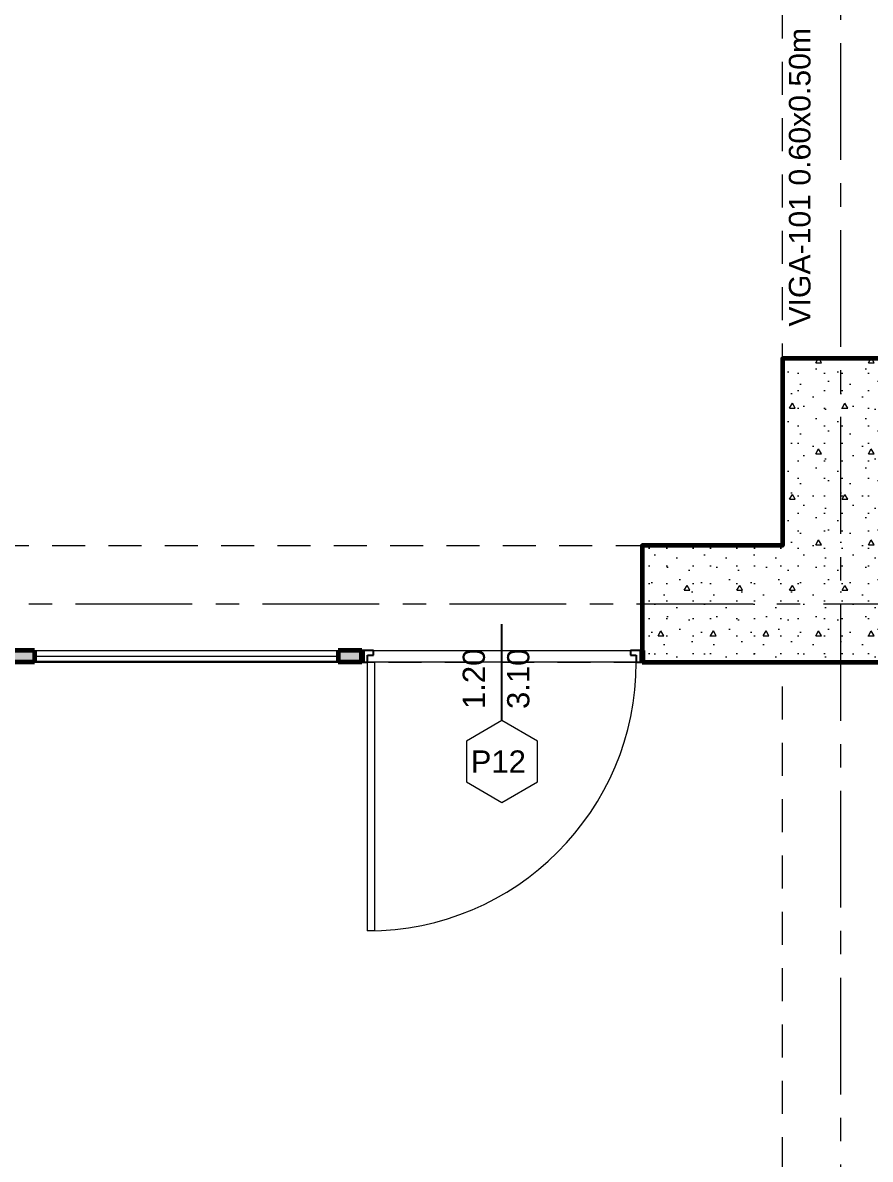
# Model space of a CAD drawing. Header units: inches. Extents: x -38 to 5698, y -33 to 92.
# Drawn here: x 225.82 to 229.446, y 27.573 to 32.437 of the extents above; entities that cross this region are included whole.
import ezdxf

# ---------------------------------------------------------------- set-up
doc = ezdxf.new("R2010")
doc.units = ezdxf.units.IN
doc.header["$MEASUREMENT"] = 0
doc.set_wipeout_variables(frame=1)
for name, pattern in [('Hidden Line', [0.195611, 0.141111, -0.0545]), ('Punto & Raya', [0.65, 0.5, -0.075, 0, -0.075]), ('Wipeout_Contour', [1, 0, -1])]:
    doc.linetypes.add(name, pattern=pattern)
for name, color, linetype in [('02 _ ARQ _ ALB _ Ejes Generales', 7, 'Continuous'), ('02 _ ARQ _ ALB _ Muros Interiores', 7, 'Continuous'), ('02 _ ARQ _ ZON _ Espacio.3D', 7, 'Continuous'), ('08 _ STR _ EXT _ 06 Columnas', 7, 'Continuous'), ('08 _ STR _ EXT _ 09 Vigas', 7, 'Continuous'), ('Acabado - Muros', 7, 'Continuous'), ('Notas - Etiquetas', 251, 'Continuous')]:
    doc.layers.add(name, color=color, linetype=linetype)
doc.styles.add('Estilo_Generado_4', font='swisse.ttf')

msp = doc.modelspace()

# ---------------------------------------------------------------- hatches: boundary and pattern name
at = {"layer": '08 _ STR _ EXT _ 06 Columnas', "linetype": 'Continuous', "lineweight": 9}
h = msp.add_hatch(dxfattribs=at)
h.set_pattern_fill('HORMIGÓN_EN_MASA_0002', style=0, pattern_type=2)
h.set_pattern_definition([(0, (185.00002, 3e-09), (0, 0.3897114), [0.024375, -0.200625]), (0, (185.11252, 0.19486), (0, 0.3897114), [0.024375, -0.200625]), (60, (185.00002, 3e-09), (-0.3375, 0.1948557), [0.024375, -0.200625]), (60, (185.22502, 3e-09), (-0.3375, 0.1948557), [0.024375, -0.200625]), (120, (185.0244, 3e-09), (0.3375, 0.1948557), [0.024375, -0.200625]), (120, (185.2494, 3e-09), (0.3375, 0.1948557), [0.024375, -0.200625]), (0, (185.00002, 0.0375), (0, 0.075), [0, -0.075, 0, -0.1125]), (45, (185.03752, 0.0375), (-0.05303301, 0.05303301), [0, -0.05625, 0, -0.09375])])
h.paths.add_polyline_path([(228.47, 29.7), (229.57, 29.7), (229.57, 31), (229.07, 31), (229.07, 30.2), (228.47, 30.2)])

# ---------------------------------------------------------------- linework, layer by layer
at = {"layer": '02 _ ARQ _ ALB _ Ejes Generales', "color": 252, "linetype": 'Punto & Raya', "lineweight": 13}
for p, q in [((229.32, 3.05), (229.32, 44.9)), ((190.8454, 29.95), (239.57, 29.95))]:
    msp.add_line(p, q, dxfattribs=at)
at = {"layer": '02 _ ARQ _ ALB _ Muros Interiores', "color": 152, "linetype": 'Continuous', "lineweight": 25}
msp.add_line((227.87, 29.4501), (227.87, 29.8626), dxfattribs=at)
at = {"layer": '02 _ ARQ _ ALB _ Muros Interiores', "color": 7, "linetype": 'Continuous', "lineweight": 80}
for p, q in [((227.27, 29.7501), (227.27, 29.7001)), ((227.27, 29.7501), (227.27, 29.7001)), ((227.27, 29.7501), (227.27, 29.7001)), ((228.47, 29.7501), (228.47, 29.7001)), ((228.47, 29.7501), (228.47, 29.7001)), ((228.47, 29.7501), (228.47, 29.7001))]:
    msp.add_line(p, q, dxfattribs=at)
at = {"layer": '02 _ ARQ _ ALB _ Muros Interiores', "color": 165, "linetype": 'Continuous', "lineweight": 25}
for p, q in [((227.27, 29.7501), (227.27, 29.7001)), ((227.32, 29.7501), (227.27, 29.7501)), ((227.295, 29.7001), (227.295, 29.7301)), ((227.295, 29.7301), (227.32, 29.7301)), ((227.32, 29.7301), (227.32, 29.7501)), ((228.42, 29.7501), (228.42, 29.7301)), ((228.47, 29.7501), (228.42, 29.7501)), ((228.42, 29.7301), (228.445, 29.7301)), ((228.445, 29.7301), (228.445, 29.7001)), ((228.47, 29.7001), (228.47, 29.7501)), ((227.27, 29.7001), (227.295, 29.7001)), ((228.445, 29.7001), (228.47, 29.7001))]:
    msp.add_line(p, q, dxfattribs=at)
at = {"layer": '02 _ ARQ _ ALB _ Muros Interiores', "color": 165, "linetype": 'Continuous', "lineweight": 15}
for p, q in [((227.295, 28.5501), (227.295, 29.7001)), ((227.295, 29.7001), (227.325, 29.7001)), ((227.325, 29.7001), (227.325, 28.5501)), ((227.325, 28.5501), (227.295, 28.5501))]:
    msp.add_line(p, q, dxfattribs=at)
at = {"layer": '02 _ ARQ _ ALB _ Muros Interiores', "color": 251, "linetype": 'Continuous', "lineweight": 13, "flags": 128}
msp.add_lwpolyline([(227.87, 29.1001), (228.0216, 29.1876), (228.0216, 29.3626), (227.87, 29.4501), (227.7184, 29.3626), (227.7184, 29.1876)], close=True, dxfattribs=at)
at = {"layer": '02 _ ARQ _ ALB _ Muros Interiores', "color": 7, "linetype": 'Continuous', "lineweight": 15}
msp.add_arc((227.295, 29.7001), 1.15, 270, 0, dxfattribs=at)
at = {"layer": '02 _ ARQ _ ZON _ Espacio.3D', "color": 254, "linetype": 'Continuous', "lineweight": 0, "flags": 128}
for points in [[(208.07, 30.8001), (208.57, 30.8001), (208.57, 30.2), (209.17, 30.2), (209.17, 29.75), (215.07, 29.75), (215.07, 30.2), (215.07, 30.6), (215.57, 30.6), (215.57, 30.2), (215.57, 29.75), (222.07, 29.75), (222.07, 30.6), (222.57, 30.6), (222.57, 29.75), (228.47, 29.75), (228.47, 30.2), (229.07, 30.2), (229.07, 31), (229.57, 31)], [(205.07, 17.4), (229.57, 17.4), (229.57, 16.25), (230.77, 16.25), (230.77, 15.5372), (232.42, 15.5372), (232.42, 15.1499), (233.32, 15.1499), (233.3204, 17.1), (232.82, 17.1), (232.82, 19.05), (230.67, 19.05), (230.67, 20.35), (231.67, 20.35), (231.67, 22.25), (231.17, 22.25), (231.17, 22.7), (231.67, 22.7), (231.67, 24.4), (231.17, 24.4), (231.17, 24.85), (231.67, 24.85), (231.67, 29.7), (208.07, 29.7)]]:
    msp.add_lwpolyline(points, dxfattribs=at)
at = {"layer": '08 _ STR _ EXT _ 06 Columnas', "color": 7, "linetype": 'Continuous', "lineweight": 60, "flags": 128}
msp.add_lwpolyline([(228.47, 29.7), (229.57, 29.7), (229.57, 31), (229.07, 31), (229.07, 30.2), (228.47, 30.2)], close=True, dxfattribs=at)
at = {"layer": '08 _ STR _ EXT _ 09 Vigas', "color": 251, "linetype": 'Hidden Line', "lineweight": 13}
for p, q in [((229.07, 30.2), (229.07, 39.4)), ((222.57, 30.2), (229.07, 30.2)), ((229.07, 17.4), (229.07, 29.7))]:
    msp.add_line(p, q, dxfattribs=at)
at = {"layer": 'Acabado - Muros', "color": 7, "linetype": 'Continuous', "lineweight": 60}
msp.add_line((227.27, 29.75), (227.27, 29.7), dxfattribs=at)

# ---------------------------------------------------------------- texts
at = {"layer": '02 _ ARQ _ ALB _ Muros Interiores', "color": 251, "lineweight": 25, "char_height": 0.095, "attachment_point": 7, "rotation": 90, "style": 'Estilo_Generado_4'}
for s, insert in [('\\A1;{\\pql;\\pt0;\\fSwis721 Ex BT|b0|i0|c0|p34;1.20\\fSwis721 Ex BT|b0|i0|c0|p34;\\A1{\\H.66x;\\S^  ;}\\fSwis721 Ex BT|b0|i0|c0|p34;\\fSwis721 Ex BT|b0|i0|c0|p34;}', (227.825, 29.5001)), ('\\A1;{\\pql;\\pt0;\\fSwis721 Ex BT|b0|i0|c0|p34;3.10\\fSwis721 Ex BT|b0|i0|c0|p34;\\A1{\\H.66x;\\S^  ;}\\fSwis721 Ex BT|b0|i0|c0|p34;\\fSwis721 Ex BT|b0|i0|c0|p34;}', (228.015, 29.5001))]:
    msp.add_mtext(s, dxfattribs=dict(at, insert=insert))
at = {"layer": '02 _ ARQ _ ALB _ Muros Interiores', "color": 251, "lineweight": 25, "insert": (227.7367, 29.2276), "char_height": 0.095, "attachment_point": 7, "style": 'Estilo_Generado_4'}
msp.add_mtext('\\A1;{\\pql;\\pt0;\\fSwis721 Ex BT|b0|i0|c0|p34;P12\\fSwis721 Ex BT|b0|i0|c0|p34;\\fSwis721 Ex BT|b0|i0|c0|p34;\\fSwis721 Ex BT|b0|i0|c0|p34;}', dxfattribs=at)
at = {"layer": 'Notas - Etiquetas', "color": 8, "linetype": 'Continuous', "lineweight": 13, "insert": (229.0976, 31.1368), "char_height": 0.0925, "attachment_point": 1, "rotation": 90, "style": 'Estilo_Generado_4'}
msp.add_mtext('\\A1;{\\pql;\\fSwis721 Ex BT|b0|i0|c0|p34;VIGA-101\\fSwis721 Ex BT|b0|i0|c0|p34; \\fSwis721 Ex BT|b0|i0|c0|p34;0.60\\fSwis721 Ex BT|b0|i0|c0|p34;x\\fSwis721 Ex BT|b0|i0|c0|p34;0.50\\fSwis721 Ex BT|b0|i0|c0|p34;m}', dxfattribs=at)

# ---------------------------------------------------------------- next in the draw order: wipeouts: each hides what was drawn before it
at = {"color": 254, "linetype": 'Wipeout_Contour', "lineweight": 0, "ltscale": 6599.623561}
msp.add_wipeout([(225.87, 29.7), (227.17, 29.7), (227.17, 29.75), (225.87, 29.75)], dxfattribs=at).dxf.layer = 'Acabado - Muros'

# ---------------------------------------------------------------- next in the draw order: linework, layer by layer
at = {"layer": 'Acabado - Muros', "color": 7, "linetype": 'Continuous', "lineweight": 60}
for p, q in [((225.87, 29.75), (225.77, 29.75)), ((227.27, 29.75), (227.17, 29.75))]:
    msp.add_line(p, q, dxfattribs=at)
at = {"layer": 'Acabado - Muros', "color": 251, "linetype": 'Continuous', "lineweight": 13, "flags": 128}
for points in [[(225.87, 29.75), (227.17, 29.75)], [(225.87, 29.7), (227.17, 29.7)]]:
    msp.add_lwpolyline(points, dxfattribs=at)

# ---------------------------------------------------------------- next in the draw order: wipeouts: each hides what was drawn before it
at = {"color": 254, "linetype": 'Wipeout_Contour', "lineweight": 0, "ltscale": 6599.62284}
msp.add_wipeout([(227.17, 29.705), (227.17, 29.725), (225.87, 29.725), (225.87, 29.705)], dxfattribs=at).dxf.layer = 'Acabado - Muros'

# ---------------------------------------------------------------- next in the draw order: hatches: boundary and pattern name
at = {"layer": 'Acabado - Muros', "linetype": 'Continuous', "lineweight": 0}
for points in [[(225.87, 29.75), (225.77, 29.75), (225.77, 29.7), (225.87, 29.7)], [(227.17, 29.7), (227.27, 29.7), (227.27, 29.75), (227.17, 29.75)]]:
    msp.add_hatch(color=254, dxfattribs=at).paths.add_polyline_path(points)

# ---------------------------------------------------------------- next in the draw order: linework, layer by layer
at = {"layer": '08 _ STR _ EXT _ 09 Vigas', "color": 251, "linetype": 'Hidden Line', "lineweight": 13}
msp.add_line((215.57, 29.7), (229.07, 29.7), dxfattribs=at)
at = {"layer": 'Acabado - Muros', "color": 7, "linetype": 'Continuous', "lineweight": 60}
for p, q in [((225.87, 29.75), (225.87, 29.7)), ((227.17, 29.75), (227.17, 29.7)), ((225.87, 29.7), (225.77, 29.7)), ((227.27, 29.7), (227.17, 29.7))]:
    msp.add_line(p, q, dxfattribs=at)
at = {"layer": 'Acabado - Muros', "color": 7, "linetype": 'Continuous', "lineweight": 13, "flags": 128}
msp.add_lwpolyline([(227.17, 29.705), (227.17, 29.725), (225.87, 29.725), (225.87, 29.705)], close=True, dxfattribs=at)

doc.saveas('drawing.dxf')
